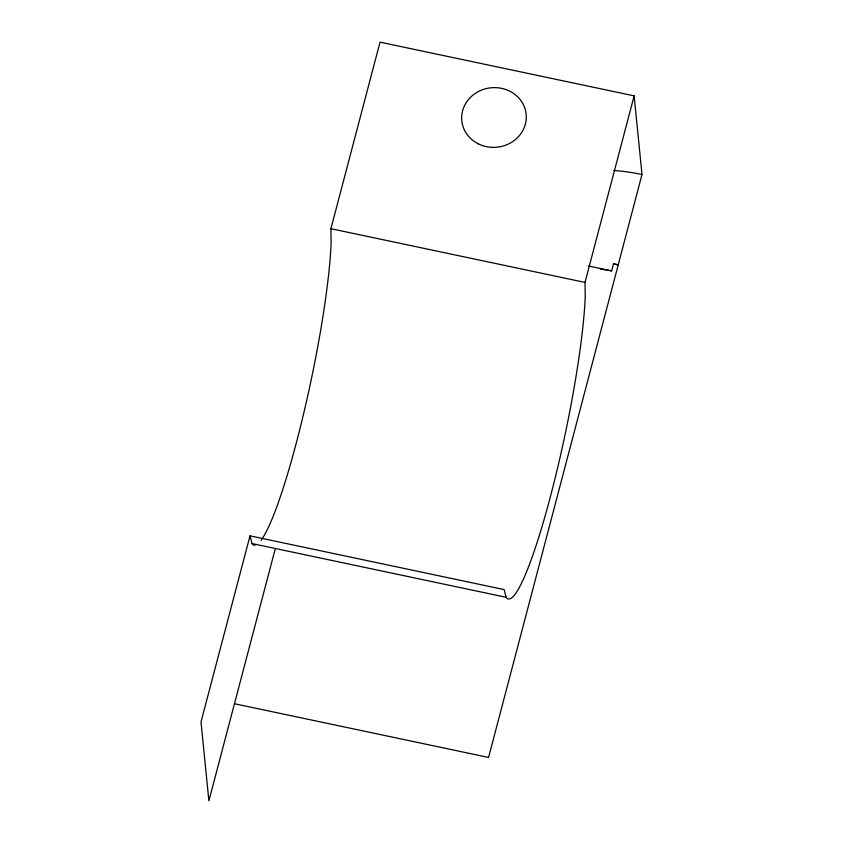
<?xml version="1.0" encoding="UTF-8"?>
<svg xmlns="http://www.w3.org/2000/svg" width="843" height="843" viewBox="0 0 843 843"><rect width="100%" height="100%" fill="white"/><g stroke="black" fill="none" stroke-linecap="round" stroke-linejoin="round"><path stroke-width="1.26" d="M250.013 535.853L252.046 543.577L506.158 597.287L504.125 589.573L250.013 535.853L201.003 721.945L208.885 800.85L275.303 548.656M261.056 540.331A172.499 21.581 -78.1 0 0 304.081 411.753A172.499 21.581 -78.1 0 0 331.109 243.353L330.909 228.695L380.035 42.15L634.147 95.86L641.997 174.522L488.571 757.446L234.459 703.736M506.158 597.287A172.499 21.581 -78.1 0 0 550.563 496.063A172.499 21.581 -78.1 0 0 585.221 297.063L585.01 282.405L634.147 95.86M600.184 269.033L611.649 270.866L613.483 263.933L618.246 264.691M613.483 263.933L618.267 264.944M588.519 265.977L611.649 270.866M330.909 228.695L585.01 282.405M613.873 170.497A85.343 31.012 14.8 0 1 641.997 174.522M255.166 545.189A172.499 21.581 -78.1 0 1 252.046 543.577M478.445 143.921A32.34 29.853 -5.7 0 0 526.295 116.366A32.34 29.853 -5.7 0 0 477.212 92.203A32.34 29.853 -5.7 0 0 478.445 143.921"/></g></svg>
